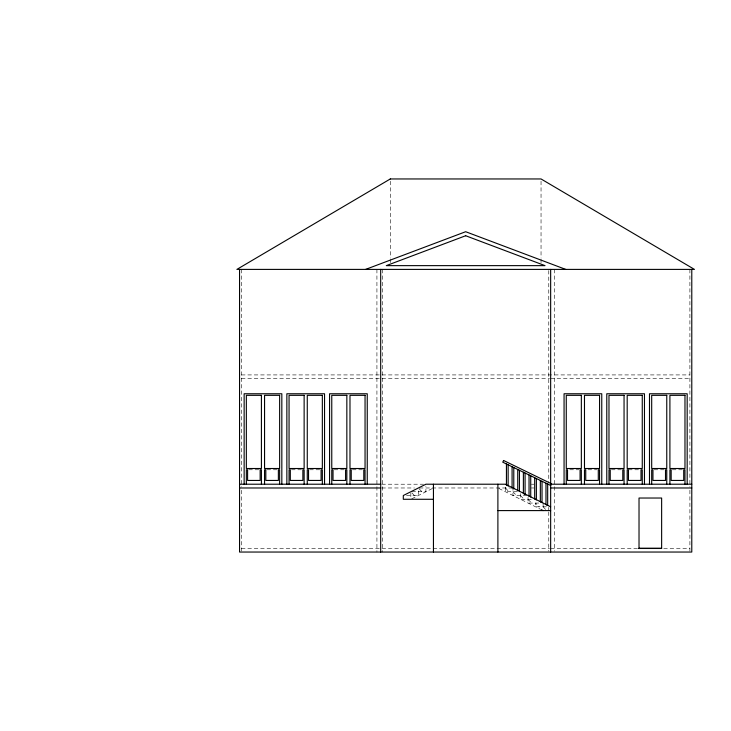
<?xml version="1.0" encoding="UTF-8"?>
<svg xmlns="http://www.w3.org/2000/svg" width="731" height="731" viewBox="0 0 731 731"><rect width="100%" height="100%" fill="white"/><g stroke="black" fill="none" stroke-linecap="round" stroke-linejoin="round"><path stroke-width="0.55" stroke-dasharray="3.65 2.74" d="M411.781 498.816L432.505 488.454M241.44 374.921L689.9 374.921M241.44 378.695L549.511 378.695M550.653 378.695L689.9 378.695M248.741 469.768L259.021 469.768M266.961 469.768L277.232 469.768M291.45 469.768L301.729 469.768M309.67 469.768L319.95 469.768M334.168 469.768L344.438 469.768M352.379 469.768L362.658 469.768M569.805 469.768L578.943 469.768M588.026 469.768L597.154 469.768M611.372 469.768L621.652 469.768M628.45 469.768L639.872 469.768M654.09 469.768L664.369 469.768M672.301 469.768L682.58 469.768M381.829 484.214L423.551 484.214M531.263 484.214L533.968 484.214M381.829 487.979L414.44 487.979M419.448 487.979L511.892 487.979M531.263 487.979L533.968 487.979M411.909 491.744L425.908 491.744L425.908 486.097M517.274 491.744L505.432 491.744L505.432 486.097M406.527 495.517L418.37 495.517L418.37 489.861M526.96 495.517L512.961 495.517L512.961 487.979M531.273 499.282L520.499 499.282L520.499 491.744M538.811 503.056L528.038 503.056L528.038 495.517M546.34 506.821L535.576 506.821L535.576 503.056L539.122 506.821M241.44 548.469L549.511 548.469M550.735 548.469L637.898 548.469M663.711 548.469L689.9 548.469M498.834 488.454L540.291 509.178M543.115 506.821L546.66 510.594M528.038 499.282L531.583 503.056M520.499 495.517L524.045 499.282M512.961 491.744L516.515 495.517M505.432 487.979L508.977 491.744M419.082 488.737L421.924 491.744M414.386 495.517L410.84 491.744L410.84 499.282M689.9 269.401L689.9 487.038M689.9 490.227L689.9 551.156M554.418 269.401L554.418 551.156M548.771 270.534L548.771 483.072M548.771 507.387L548.771 510.805M548.771 511.947L548.771 551.156M543.115 503.056L543.115 508.703M541.041 181.215L541.041 258.098M541.041 259.222L541.041 262.621M390.299 181.215L390.299 258.098M390.299 259.222L390.299 262.621M382.569 269.401L382.569 552.042M376.922 269.401L376.922 552.042M241.44 269.401L241.44 487.038M241.44 490.263L241.44 551.156"/><path stroke-width="1.1" d="M365.61 269.401L465.665 231.718L565.721 269.401M239.549 484.214L380.687 484.214M550.653 484.214L691.782 484.214M239.549 487.979L380.687 487.979M550.653 487.979L691.782 487.979M433.446 499.282L403.302 499.282L403.302 495.517L425.908 484.214L505.432 484.214L550.653 506.821M497.893 510.594L550.653 510.594M639.022 548.277L661.637 548.277M638.666 548.469L661.637 548.469L661.637 498.03L639.022 498.03L639.022 548.469M541.232 509.653L543.115 510.594M691.782 269.401L691.782 552.042L239.549 552.042L239.549 269.401M687.177 484.214L687.177 393.762L649.493 393.762L649.493 484.214M684.974 484.214L684.974 469.768L683.723 469.768L683.723 480.441L671.159 480.441L671.159 469.768L669.907 469.768L669.907 484.214M666.763 484.214L666.763 469.768L665.512 469.768L665.512 480.441L652.947 480.441L652.947 469.768L651.687 469.768L651.687 484.214M644.468 484.214L644.468 393.762L606.776 393.762L606.776 484.214M642.266 484.214L642.266 469.768L641.014 469.768L641.014 480.441L628.45 480.441L628.45 469.768L627.189 469.768L627.189 484.214M624.055 484.214L624.055 469.768L622.794 469.768L622.794 480.441L610.23 480.441L610.23 469.768L608.978 469.768L608.978 484.214M601.759 484.214L601.759 393.762L564.067 393.762L564.067 484.214M599.557 484.214L599.557 469.768L598.296 469.768L598.296 480.441L585.741 480.441L585.741 469.768L584.48 469.768L584.48 484.214M581.346 484.214L581.346 469.768L580.085 469.768L580.085 480.441L567.521 480.441L567.521 469.768L566.269 469.768L566.269 484.214M550.653 269.401L550.653 552.042M547.674 484.023L547.674 505.331L545.984 504.509L545.984 483.191M542.027 481.272L542.027 502.59L540.337 501.768L540.337 480.45M536.38 478.531L536.38 499.84L534.681 499.017L534.681 477.699M530.733 475.78L530.733 497.098M529.034 474.958L529.034 496.276M525.077 473.039L525.077 494.348L523.387 493.526L523.387 472.208M519.43 470.289L519.43 491.607M517.74 469.466L517.74 490.784M513.783 467.548L513.783 488.856M512.084 466.716L512.084 488.034M508.136 464.797L508.136 486.115M506.437 463.975L506.437 485.293M497.893 484.214L497.893 552.042M433.446 484.214L433.446 552.042M380.687 269.401L380.687 552.042M367.254 484.214L367.254 393.762L329.571 393.762L329.571 484.214M365.052 484.214L365.052 469.768L363.8 469.768L363.8 480.441L351.236 480.441L351.236 469.768L349.985 469.768L349.985 484.214M346.841 484.214L346.841 469.768L345.58 469.768L345.58 480.441L333.025 480.441L333.025 469.768L331.764 469.768L331.764 484.214M324.546 484.214L324.546 393.762L286.854 393.762L286.854 484.214M322.344 484.214L322.344 469.768L321.092 469.768L321.092 480.441L308.528 480.441L308.528 469.768L307.267 469.768L307.267 484.214M304.133 484.214L304.133 469.768L302.872 469.768L302.872 480.441L290.308 480.441L290.308 469.768L289.056 469.768L289.056 484.214M281.828 484.214L281.828 393.762L244.145 393.762L244.145 484.214M279.635 484.214L279.635 469.768L278.374 469.768L278.374 480.441L265.819 480.441L265.819 469.768L264.558 469.768L264.558 484.214M261.415 484.214L261.415 469.768L260.163 469.768L260.163 480.441L247.599 480.441L247.599 469.768L246.347 469.768L246.347 484.214M503.595 460.493L502.764 462.193L550.671 485.475L551.494 483.776L503.595 460.493M390.299 178.958L236.89 269.401L694.45 269.401L541.041 178.958L390.299 178.958M465.665 235.738L386.306 265.636L545.024 265.636L465.665 235.738M261.415 395.334L246.347 395.334L246.347 468.507L261.415 468.507L261.415 395.334M279.635 395.334L264.558 395.334L264.558 468.507L279.635 468.507L279.635 395.334M304.133 395.334L289.056 395.334L289.056 468.507L304.133 468.507L304.133 395.334M322.344 395.334L307.267 395.334L307.267 468.507L322.344 468.507L322.344 395.334M346.841 395.334L331.764 395.334L331.764 468.507L346.841 468.507L346.841 395.334M365.052 395.334L349.985 395.334L349.985 468.507L365.052 468.507L365.052 395.334M581.346 395.334L566.269 395.334L566.269 468.507L581.346 468.507L581.346 395.334M599.557 395.334L584.48 395.334L584.48 468.507L599.557 468.507L599.557 395.334M624.055 395.334L608.978 395.334L608.978 468.507L624.055 468.507L624.055 395.334M642.266 395.334L627.189 395.334L627.189 468.507L642.266 468.507L642.266 395.334M666.763 395.334L651.687 395.334L651.687 468.507L666.763 468.507L666.763 395.334M684.974 395.334L669.907 395.334L669.907 468.507L684.974 468.507L684.974 395.334"/></g></svg>
